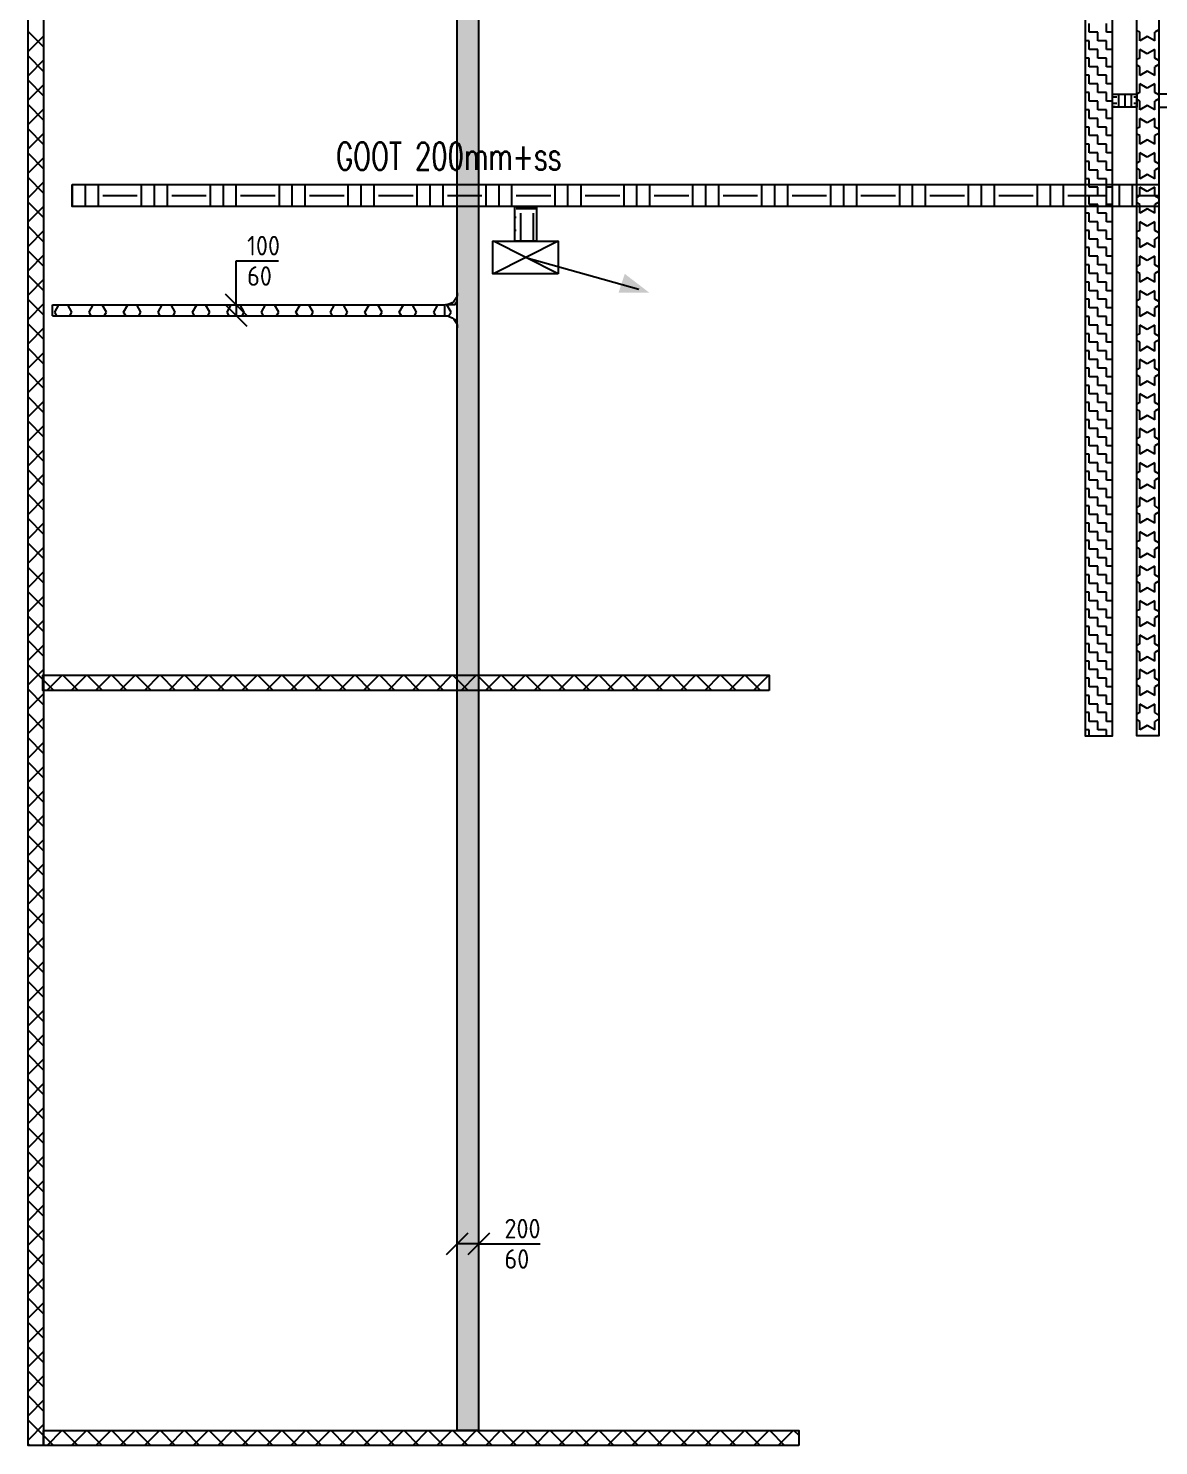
# Model space of a CAD drawing. Header units: millimetres. Extents: x -3262 to 113774, y 0 to 217478.
# Drawn here: x 48089 to 58503, y 167178 to 180240 of the extents above; entities that cross this region are included whole.
import ezdxf

# ---------------------------------------------------------------- set-up
doc = ezdxf.new("R2010")
doc.units = ezdxf.units.MM
doc.header["$LTSCALE"] = 100
for name, color, linetype in [('BL$4----_STEMPEL', 7, 'Continuous'), ('ByLayer', 2, 'Continuous'), ('EL6131--_ENERGIEBEDR (1996)', 2, 'Continuous'), ('EL6131--_GEBOUWINST (1996)', 2, 'Continuous'), ('EL6131--_KG_D', 3, 'Continuous'), ('EM6131--_KG', 1, 'Continuous')]:
    doc.layers.add(name, color=color, linetype=linetype)
doc.styles.add('buro-018', font='BUROFONT.shx', dxfattribs={"height": 180})
doc.styles.add('CofelyArial', font='arial.ttf')
doc.styles.add('ROMANS', font='ROMANS', dxfattribs={"width": 0.7})
doc.styles.add('STABICAD-018', font='ISOCP.SHX', dxfattribs={"height": 1.8})

# ---------------------------------------------------------------- blocks, each defined once
blk = doc.blocks.new('*X81')
at = {"color": 0}
for p, q in [((5468, 30164), (5478, 30173)), ((5663, 30033), (5523, 30173)), ((5562, 30033), (5702, 30173)), ((5888, 30033), (5748, 30173)), ((5787, 30033), (5927, 30173)), ((6112, 30033), (5972, 30173)), ((6011, 30033), (6151, 30173)), ((6337, 30033), (6197, 30173)), ((6236, 30033), (6376, 30173)), ((6561, 30033), (6421, 30173)), ((6460, 30033), (6600, 30173)), ((6786, 30033), (6646, 30173)), ((6685, 30033), (6825, 30173)), ((7010, 30033), (6870, 30173)), ((6909, 30033), (7049, 30173)), ((7235, 30033), (7095, 30173)), ((7134, 30033), (7274, 30173)), ((7459, 30033), (7319, 30173)), ((7358, 30033), (7498, 30173)), ((7684, 30033), (7544, 30173)), ((7583, 30033), (7723, 30173)), ((7908, 30033), (7768, 30173)), ((7807, 30033), (7947, 30173)), ((8133, 30033), (7993, 30173)), ((8032, 30033), (8172, 30173)), ((8357, 30033), (8217, 30173)), ((8256, 30033), (8396, 30173)), ((8582, 30033), (8442, 30173)), ((8481, 30033), (8621, 30173)), ((8806, 30033), (8666, 30173)), ((8705, 30033), (8845, 30173)), ((9031, 30033), (8891, 30173)), ((8930, 30033), (9070, 30173)), ((9255, 30033), (9115, 30173)), ((9154, 30033), (9294, 30173)), ((9480, 30033), (9340, 30173)), ((9379, 30033), (9519, 30173)), ((9704, 30033), (9564, 30173)), ((9603, 30033), (9743, 30173)), ((9929, 30033), (9789, 30173)), ((9828, 30033), (9968, 30173)), ((10153, 30033), (10013, 30173)), ((10052, 30033), (10192, 30173)), ((10378, 30033), (10238, 30173)), ((10277, 30033), (10417, 30173)), ((10602, 30033), (10462, 30173)), ((10501, 30033), (10641, 30173)), ((10827, 30033), (10687, 30173)), ((10726, 30033), (10866, 30173)), ((11051, 30033), (10911, 30173)), ((10950, 30033), (11090, 30173)), ((11276, 30033), (11136, 30173)), ((11175, 30033), (11315, 30173)), ((11500, 30033), (11360, 30173)), ((11399, 30033), (11539, 30173)), ((11725, 30033), (11585, 30173)), ((11624, 30033), (11764, 30173)), ((11949, 30033), (11809, 30173)), ((11848, 30033), (11988, 30173)), ((12174, 30033), (12034, 30173)), ((12073, 30033), (12213, 30173)), ((12398, 30033), (12258, 30173)), ((12297, 30033), (12437, 30173)), ((12623, 30033), (12483, 30173)), ((12522, 30033), (12662, 30173)), ((12847, 30033), (12707, 30173)), ((12746, 30033), (12886, 30173)), ((13072, 30033), (12932, 30173)), ((12971, 30033), (13111, 30173)), ((13296, 30033), (13156, 30173)), ((13195, 30033), (13335, 30173)), ((13521, 30033), (13381, 30173)), ((13420, 30033), (13560, 30173)), ((13745, 30033), (13605, 30173)), ((13644, 30033), (13784, 30173)), ((13970, 30033), (13830, 30173)), ((13869, 30033), (14009, 30173)), ((14194, 30033), (14054, 30173)), ((14093, 30033), (14233, 30173)), ((14419, 30033), (14279, 30173)), ((14318, 30033), (14458, 30173)), ((14643, 30033), (14503, 30173)), ((14542, 30033), (14682, 30173)), ((14868, 30033), (14728, 30173)), ((14767, 30033), (14907, 30173)), ((15092, 30033), (14952, 30173)), ((14991, 30033), (15131, 30173)), ((15317, 30033), (15177, 30173)), ((15216, 30033), (15356, 30173)), ((15541, 30033), (15401, 30173)), ((15440, 30033), (15580, 30173)), ((15766, 30033), (15626, 30173)), ((15665, 30033), (15805, 30173)), ((15991, 30033), (15851, 30173)), ((15889, 30033), (16029, 30173)), ((16215, 30033), (16075, 30173)), ((16114, 30033), (16254, 30173)), ((16440, 30033), (16300, 30173)), ((16338, 30033), (16478, 30173)), ((16664, 30033), (16524, 30173)), ((16563, 30033), (16703, 30173)), ((16889, 30033), (16749, 30173)), ((16787, 30033), (16927, 30173)), ((17113, 30033), (16973, 30173)), ((17012, 30033), (17152, 30173)), ((17338, 30033), (17198, 30173)), ((17236, 30033), (17376, 30173)), ((17562, 30033), (17422, 30173)), ((17461, 30033), (17601, 30173)), ((17787, 30033), (17647, 30173)), ((17685, 30033), (17825, 30173)), ((18011, 30033), (17871, 30173)), ((17910, 30033), (18050, 30173)), ((18236, 30033), (18096, 30173)), ((18134, 30033), (18274, 30173)), ((18460, 30033), (18320, 30173)), ((18359, 30033), (18499, 30173))]:
    blk.add_line(p, q, dxfattribs=at)
blk = doc.blocks.new('*X82')
at = {"color": 0}
for p, q in [((12428, 29940), (12529, 30041)), ((12568, 29863), (12428, 30003)), ((12428, 29715), (12568, 29855)), ((12568, 29639), (12428, 29779)), ((12428, 29491), (12568, 29631)), ((12568, 29414), (12428, 29554)), ((12428, 29266), (12568, 29406)), ((12568, 29190), (12428, 29330)), ((12428, 29042), (12568, 29182)), ((12568, 28965), (12428, 29105)), ((12428, 28817), (12568, 28957)), ((12568, 28741), (12428, 28881)), ((12428, 28593), (12568, 28733)), ((12568, 28516), (12428, 28656)), ((12428, 28368), (12568, 28508)), ((12568, 28292), (12428, 28432)), ((12428, 28144), (12568, 28284)), ((12568, 28067), (12428, 28207)), ((12428, 27919), (12568, 28059)), ((12568, 27843), (12428, 27983)), ((12428, 27695), (12568, 27835)), ((12568, 27618), (12428, 27758)), ((12428, 27470), (12568, 27610)), ((12568, 27394), (12428, 27534)), ((12428, 27246), (12568, 27386)), ((12568, 27169), (12428, 27309)), ((12428, 27021), (12568, 27161)), ((12568, 26945), (12428, 27085)), ((12428, 26797), (12568, 26937)), ((12568, 26720), (12428, 26860)), ((12428, 26572), (12568, 26712)), ((12568, 26496), (12428, 26636)), ((12428, 26348), (12568, 26488)), ((12568, 26271), (12428, 26411)), ((12428, 26123), (12568, 26263)), ((12568, 26047), (12428, 26187)), ((12428, 25899), (12568, 26039)), ((12568, 25822), (12428, 25962)), ((12428, 25674), (12568, 25814)), ((12568, 25598), (12428, 25738)), ((12428, 25450), (12568, 25590)), ((12568, 25373), (12428, 25513)), ((12428, 25225), (12568, 25365)), ((12568, 25149), (12428, 25289)), ((12428, 25001), (12568, 25141)), ((12568, 24924), (12428, 25064)), ((12428, 24776), (12568, 24916)), ((12568, 24700), (12428, 24840)), ((12428, 24552), (12568, 24692)), ((12568, 24475), (12428, 24615)), ((12428, 24327), (12568, 24467)), ((12568, 24251), (12428, 24391)), ((12428, 24103), (12568, 24243)), ((12568, 24026), (12428, 24166)), ((12428, 23878), (12568, 24018)), ((12568, 23802), (12428, 23942)), ((12428, 23654), (12568, 23794)), ((12568, 23577), (12428, 23717)), ((12428, 23429), (12568, 23569)), ((12568, 23353), (12428, 23493))]:
    blk.add_line(p, q, dxfattribs=at)
blk = doc.blocks.new('*X84')
at = {"color": 0}
for p, q in [((26548, 18906), (26562, 18906)), ((26562, 18867), (26668, 18867)), ((26582, 18887), (26582, 18926)), ((26641, 18887), (26641, 18926)), ((26548, 18711), (26562, 18711)), ((26562, 18809), (26668, 18809)), ((26562, 18750), (26668, 18750)), ((26582, 18700), (26582, 18730)), ((26641, 18700), (26641, 18730))]:
    blk.add_line(p, q, dxfattribs=at)
blk = doc.blocks.new('*X87')
at = {"color": 0}
for p, q in [((5468, 29940), (5562, 30033)), ((5608, 29864), (5468, 30004)), ((5468, 29715), (5608, 29855)), ((5608, 29639), (5468, 29779)), ((5468, 29491), (5608, 29631)), ((5608, 29415), (5468, 29555)), ((5468, 29266), (5608, 29406)), ((5608, 29190), (5468, 29330)), ((5468, 29042), (5608, 29182)), ((5608, 28966), (5468, 29106)), ((5468, 28817), (5608, 28957)), ((5608, 28741), (5468, 28881)), ((5468, 28593), (5608, 28733)), ((5608, 28517), (5468, 28657)), ((5468, 28368), (5608, 28508)), ((5608, 28292), (5468, 28432)), ((5468, 28143), (5608, 28283)), ((5608, 28068), (5468, 28208)), ((5468, 27919), (5608, 28059)), ((5608, 27843), (5468, 27983)), ((5468, 27694), (5608, 27834)), ((5608, 27619), (5468, 27759)), ((5468, 27470), (5608, 27610)), ((5608, 27394), (5468, 27534)), ((5468, 27245), (5608, 27385)), ((5608, 27170), (5468, 27310)), ((5468, 27021), (5608, 27161)), ((5608, 26945), (5468, 27085)), ((5468, 26796), (5608, 26936)), ((5608, 26721), (5468, 26861)), ((5468, 26572), (5608, 26712)), ((5608, 26496), (5468, 26636)), ((5468, 26347), (5608, 26487)), ((5608, 26272), (5468, 26412)), ((5468, 26123), (5608, 26263)), ((5608, 26047), (5468, 26187)), ((5468, 25898), (5608, 26038)), ((5608, 25823), (5468, 25963)), ((5468, 25674), (5608, 25814)), ((5608, 25598), (5468, 25738)), ((5468, 25449), (5608, 25589)), ((5608, 25374), (5468, 25514)), ((5468, 25225), (5608, 25365)), ((5608, 25149), (5468, 25289)), ((5468, 25000), (5608, 25140)), ((5608, 24925), (5468, 25065)), ((5468, 24776), (5608, 24916)), ((5608, 24700), (5468, 24840)), ((5468, 24551), (5608, 24691)), ((5608, 24476), (5468, 24616)), ((5468, 24327), (5608, 24467)), ((5608, 24251), (5468, 24391)), ((5468, 24102), (5608, 24242)), ((5608, 24027), (5468, 24167)), ((5468, 23878), (5608, 24018)), ((5608, 23802), (5468, 23942)), ((5468, 23653), (5608, 23793)), ((5608, 23577), (5468, 23717)), ((5468, 23429), (5608, 23569)), ((5608, 23353), (5468, 23493)), ((5468, 23204), (5608, 23344)), ((5608, 23128), (5468, 23268)), ((5562, 23073), (5608, 23120))]:
    blk.add_line(p, q, dxfattribs=at)
blk = doc.blocks.new('NV-1')
at = {"layer": 'ByLayer'}
for p, q in [((0, 4), (7.91, 0)), ((0, 0), (7.91, 4))]:
    blk.add_line(p, q, dxfattribs=at)
blk.add_lwpolyline([(0, 0), (8, 0), (8, 4), (0, 4)], close=True, dxfattribs=at)
blk = doc.blocks.new('PIJL-UIT')
at = {"layer": 'ByLayer', "color": 2}
blk.add_line((0, 0), (2.92, 10.41), dxfattribs=at)
blk.add_solid([(3.23, 11.35), (1.51, 9.11), (3.24, 8.54)], dxfattribs=at)
blk = doc.blocks.new('*X101')
at = {"color": 0}
for p, q in [((16889, 29766), (17089, 29766)), ((16889, 29647), (17089, 29647)), ((16889, 29528), (17089, 29528)), ((16986, 29170), (16986, 29488)), ((16889, 29131), (17089, 29131)), ((16889, 29012), (17089, 29012)), ((16889, 28892), (17089, 28892)), ((16986, 28535), (16986, 28853)), ((16889, 28496), (17089, 28496)), ((16889, 28377), (17089, 28377)), ((16889, 28258), (17089, 28258)), ((16986, 27900), (16986, 28218)), ((16889, 27861), (17089, 27861)), ((16889, 27742), (17089, 27742)), ((16889, 27622), (17089, 27622)), ((16986, 27265), (16986, 27583)), ((16889, 27226), (17089, 27226)), ((16889, 27107), (17089, 27107)), ((16889, 26988), (17089, 26988)), ((16986, 26630), (16986, 26948)), ((16889, 26591), (17089, 26591)), ((16889, 26472), (17089, 26472)), ((16889, 26352), (17089, 26352)), ((16986, 25995), (16986, 26313)), ((16889, 25956), (17089, 25956)), ((16889, 25837), (17089, 25837)), ((16889, 25718), (17089, 25718)), ((16986, 25360), (16986, 25678)), ((16889, 25321), (17089, 25321)), ((16889, 25202), (17089, 25202)), ((16889, 25082), (17089, 25082)), ((16986, 24725), (16986, 25043)), ((16889, 24686), (17089, 24686)), ((16889, 24567), (17089, 24567)), ((16889, 24448), (17089, 24448)), ((16986, 24090), (16986, 24408)), ((16889, 24051), (17089, 24051)), ((16889, 23932), (17089, 23932)), ((16889, 23812), (17089, 23812)), ((16986, 23455), (16986, 23773)), ((16889, 23416), (17089, 23416)), ((16889, 23297), (17089, 23297)), ((16889, 23178), (17089, 23178)), ((16986, 22820), (16986, 23138)), ((16889, 22781), (17089, 22781)), ((16889, 22662), (17089, 22662)), ((16889, 22542), (17089, 22542)), ((16986, 22185), (16986, 22503)), ((16889, 22146), (17089, 22146)), ((16889, 22027), (17089, 22027)), ((16889, 21908), (17089, 21908)), ((16986, 21550), (16986, 21868)), ((16889, 21511), (17089, 21511)), ((16889, 21392), (17089, 21392)), ((16889, 21272), (17089, 21272)), ((16986, 20915), (16986, 21233)), ((16889, 20876), (17089, 20876)), ((16889, 20757), (17089, 20757)), ((16889, 20638), (17089, 20638)), ((16986, 20280), (16986, 20598)), ((16889, 20241), (17089, 20241)), ((16889, 20122), (17089, 20122)), ((16889, 20002), (17089, 20002)), ((16986, 19760), (16986, 19963))]:
    blk.add_line(p, q, dxfattribs=at)
blk = doc.blocks.new('*X102')
at = {"color": 0}
for p, q in [((16568, 25638), (16828, 25638)), ((16669, 25678), (16669, 25690)), ((16788, 25678), (16788, 25690)), ((16867, 25490), (16867, 25678)), ((16568, 25519), (16828, 25519))]:
    blk.add_line(p, q, dxfattribs=at)
blk = doc.blocks.new('*X103')
at = {"color": 0}
for p, q in [((12009, 20399), (12065, 20399)), ((12065, 20399), (12065, 20436)), ((12144, 20399), (12224, 20399)), ((12144, 20320), (12144, 20399)), ((12224, 20399), (12224, 20436)), ((12303, 20399), (12382, 20399)), ((12303, 20320), (12303, 20399)), ((12382, 20399), (12382, 20436)), ((12462, 20399), (12541, 20399)), ((12462, 20320), (12462, 20399)), ((12541, 20399), (12541, 20436)), ((12621, 20399), (12700, 20399)), ((12621, 20320), (12621, 20399)), ((12700, 20399), (12700, 20436)), ((12779, 20399), (12859, 20399)), ((12779, 20320), (12779, 20399)), ((12859, 20399), (12859, 20436)), ((12938, 20399), (13018, 20399)), ((12938, 20320), (12938, 20399)), ((13018, 20399), (13018, 20436)), ((13097, 20399), (13176, 20399)), ((13097, 20320), (13097, 20399)), ((13176, 20399), (13176, 20436)), ((13256, 20399), (13335, 20399)), ((13256, 20320), (13256, 20399)), ((13335, 20399), (13335, 20436)), ((13414, 20399), (13494, 20399)), ((13414, 20320), (13414, 20399)), ((13494, 20399), (13494, 20436)), ((13573, 20399), (13652, 20399)), ((13573, 20320), (13573, 20399)), ((13652, 20399), (13652, 20436)), ((13732, 20399), (13811, 20399)), ((13732, 20320), (13732, 20399)), ((13811, 20399), (13811, 20436)), ((13891, 20399), (13970, 20399)), ((13891, 20320), (13891, 20399)), ((13970, 20399), (13970, 20436)), ((14049, 20399), (14129, 20399)), ((14049, 20320), (14049, 20399)), ((14129, 20399), (14129, 20436)), ((14208, 20399), (14288, 20399)), ((14208, 20320), (14208, 20399)), ((14288, 20399), (14288, 20436)), ((14367, 20399), (14446, 20399)), ((14367, 20320), (14367, 20399)), ((14446, 20399), (14446, 20436)), ((14526, 20399), (14605, 20399)), ((14526, 20320), (14526, 20399)), ((14605, 20399), (14605, 20436)), ((14684, 20399), (14764, 20399)), ((14684, 20320), (14684, 20399)), ((14764, 20399), (14764, 20436)), ((14843, 20399), (14922, 20399)), ((14843, 20320), (14843, 20399)), ((14922, 20399), (14922, 20436)), ((15002, 20399), (15081, 20399)), ((15002, 20320), (15002, 20399)), ((15081, 20399), (15081, 20436)), ((15161, 20399), (15240, 20399)), ((15161, 20320), (15161, 20399)), ((15240, 20399), (15240, 20436)), ((15319, 20399), (15399, 20399)), ((15319, 20320), (15319, 20399)), ((15399, 20399), (15399, 20436)), ((15478, 20399), (15558, 20399)), ((15478, 20320), (15478, 20399)), ((15558, 20399), (15558, 20436)), ((15637, 20399), (15716, 20399)), ((15637, 20320), (15637, 20399)), ((15716, 20399), (15716, 20436)), ((15796, 20399), (15875, 20399)), ((15796, 20320), (15796, 20399)), ((15875, 20399), (15875, 20436)), ((15954, 20399), (16034, 20399)), ((15954, 20320), (15954, 20399)), ((16034, 20399), (16034, 20436)), ((16113, 20399), (16192, 20399)), ((16113, 20320), (16113, 20399)), ((16192, 20399), (16192, 20436)), ((16272, 20399), (16351, 20399)), ((16272, 20320), (16272, 20399)), ((16351, 20399), (16351, 20436)), ((16431, 20399), (16510, 20399)), ((16431, 20320), (16431, 20399)), ((16510, 20399), (16510, 20436)), ((16589, 20399), (16669, 20399)), ((16589, 20320), (16589, 20399)), ((16669, 20399), (16669, 20436)), ((16748, 20399), (16828, 20399)), ((16748, 20320), (16748, 20399)), ((16828, 20399), (16828, 20436)), ((16907, 20399), (16986, 20399)), ((16907, 20320), (16907, 20399)), ((16986, 20399), (16986, 20436)), ((17066, 20399), (17145, 20399)), ((17066, 20320), (17066, 20399)), ((17145, 20399), (17145, 20436)), ((17224, 20399), (17304, 20399)), ((17224, 20320), (17224, 20399)), ((17304, 20399), (17304, 20436)), ((17383, 20399), (17462, 20399)), ((17383, 20320), (17383, 20399)), ((17462, 20399), (17462, 20436)), ((17542, 20399), (17621, 20399)), ((17542, 20320), (17542, 20399)), ((17621, 20399), (17621, 20436)), ((17701, 20399), (17780, 20399)), ((17701, 20320), (17701, 20399)), ((17780, 20399), (17780, 20436)), ((17859, 20399), (17939, 20399)), ((17859, 20320), (17859, 20399)), ((17939, 20399), (17939, 20436)), ((18018, 20399), (18098, 20399)), ((18018, 20320), (18018, 20399)), ((18098, 20399), (18098, 20436)), ((18177, 20399), (18256, 20399)), ((18177, 20320), (18177, 20399)), ((18256, 20399), (18256, 20436)), ((18336, 20399), (18415, 20399)), ((18336, 20320), (18336, 20399)), ((18415, 20399), (18415, 20436)), ((18494, 20399), (18574, 20399)), ((18494, 20320), (18494, 20399)), ((12065, 20320), (12144, 20320)), ((12065, 20241), (12065, 20320)), ((12224, 20320), (12303, 20320)), ((12224, 20241), (12224, 20320)), ((12382, 20320), (12462, 20320)), ((12382, 20241), (12382, 20320)), ((12541, 20320), (12621, 20320)), ((12541, 20241), (12541, 20320)), ((12700, 20320), (12779, 20320)), ((12700, 20241), (12700, 20320)), ((12859, 20320), (12938, 20320)), ((12859, 20241), (12859, 20320)), ((13018, 20320), (13097, 20320)), ((13018, 20241), (13018, 20320)), ((13176, 20320), (13256, 20320)), ((13176, 20241), (13176, 20320)), ((13335, 20320), (13414, 20320)), ((13335, 20241), (13335, 20320)), ((13494, 20320), (13573, 20320)), ((13494, 20241), (13494, 20320)), ((13652, 20320), (13732, 20320)), ((13652, 20241), (13652, 20320)), ((13811, 20320), (13891, 20320)), ((13811, 20241), (13811, 20320)), ((13970, 20320), (14049, 20320)), ((13970, 20241), (13970, 20320)), ((14129, 20320), (14208, 20320)), ((14129, 20241), (14129, 20320)), ((14288, 20320), (14367, 20320)), ((14288, 20241), (14288, 20320)), ((14446, 20320), (14526, 20320)), ((14446, 20241), (14446, 20320)), ((14605, 20320), (14684, 20320)), ((14605, 20241), (14605, 20320)), ((14764, 20320), (14843, 20320)), ((14764, 20241), (14764, 20320)), ((14922, 20320), (15002, 20320)), ((14922, 20241), (14922, 20320)), ((15081, 20320), (15161, 20320)), ((15081, 20241), (15081, 20320)), ((15240, 20320), (15319, 20320)), ((15240, 20241), (15240, 20320)), ((15399, 20320), (15478, 20320)), ((15399, 20241), (15399, 20320)), ((15558, 20320), (15637, 20320)), ((15558, 20241), (15558, 20320)), ((15716, 20320), (15796, 20320)), ((15716, 20241), (15716, 20320)), ((15875, 20320), (15954, 20320)), ((15875, 20241), (15875, 20320)), ((16034, 20320), (16113, 20320)), ((16034, 20241), (16034, 20320)), ((16192, 20320), (16272, 20320)), ((16192, 20241), (16192, 20320)), ((16351, 20320), (16431, 20320)), ((16351, 20241), (16351, 20320)), ((16510, 20320), (16589, 20320)), ((16510, 20241), (16510, 20320)), ((16669, 20320), (16748, 20320)), ((16669, 20241), (16669, 20320)), ((16828, 20320), (16907, 20320)), ((16828, 20241), (16828, 20320)), ((16986, 20320), (17066, 20320)), ((16986, 20241), (16986, 20320)), ((17145, 20320), (17224, 20320)), ((17145, 20241), (17145, 20320)), ((17304, 20320), (17383, 20320)), ((17304, 20241), (17304, 20320)), ((17462, 20320), (17542, 20320)), ((17462, 20241), (17462, 20320)), ((17621, 20320), (17701, 20320)), ((17621, 20241), (17621, 20320)), ((17780, 20320), (17859, 20320)), ((17780, 20241), (17780, 20320)), ((17939, 20320), (18018, 20320)), ((17939, 20241), (17939, 20320)), ((18098, 20320), (18177, 20320)), ((18098, 20241), (18098, 20320)), ((18256, 20320), (18336, 20320)), ((18256, 20241), (18256, 20320)), ((18415, 20320), (18494, 20320)), ((18415, 20241), (18415, 20320)), ((12009, 20241), (12065, 20241)), ((12144, 20241), (12224, 20241)), ((12144, 20186), (12144, 20241)), ((12303, 20241), (12382, 20241)), ((12303, 20186), (12303, 20241)), ((12462, 20241), (12541, 20241)), ((12462, 20186), (12462, 20241)), ((12621, 20241), (12700, 20241)), ((12621, 20186), (12621, 20241)), ((12779, 20241), (12859, 20241)), ((12779, 20186), (12779, 20241)), ((12938, 20241), (13018, 20241)), ((12938, 20186), (12938, 20241)), ((13097, 20241), (13176, 20241)), ((13097, 20186), (13097, 20241)), ((13256, 20241), (13335, 20241)), ((13256, 20186), (13256, 20241)), ((13414, 20241), (13494, 20241)), ((13414, 20186), (13414, 20241)), ((13573, 20241), (13652, 20241)), ((13573, 20186), (13573, 20241)), ((13732, 20241), (13811, 20241)), ((13732, 20186), (13732, 20241)), ((13891, 20241), (13970, 20241)), ((13891, 20186), (13891, 20241)), ((14049, 20241), (14129, 20241)), ((14049, 20186), (14049, 20241)), ((14208, 20241), (14288, 20241)), ((14208, 20186), (14208, 20241)), ((14367, 20241), (14446, 20241)), ((14367, 20186), (14367, 20241)), ((14526, 20241), (14605, 20241)), ((14526, 20186), (14526, 20241)), ((14684, 20241), (14764, 20241)), ((14684, 20186), (14684, 20241)), ((14843, 20241), (14922, 20241)), ((14843, 20186), (14843, 20241)), ((15002, 20241), (15081, 20241)), ((15002, 20186), (15002, 20241)), ((15161, 20241), (15240, 20241)), ((15161, 20186), (15161, 20241)), ((15319, 20241), (15399, 20241)), ((15319, 20186), (15319, 20241)), ((15478, 20241), (15558, 20241)), ((15478, 20186), (15478, 20241)), ((15637, 20241), (15716, 20241)), ((15637, 20186), (15637, 20241)), ((15796, 20241), (15875, 20241)), ((15796, 20186), (15796, 20241)), ((15954, 20241), (16034, 20241)), ((15954, 20186), (15954, 20241)), ((16113, 20241), (16192, 20241)), ((16113, 20186), (16113, 20241)), ((16272, 20241), (16351, 20241)), ((16272, 20186), (16272, 20241)), ((16431, 20241), (16510, 20241)), ((16431, 20186), (16431, 20241)), ((16589, 20241), (16669, 20241)), ((16589, 20186), (16589, 20241)), ((16748, 20241), (16828, 20241)), ((16748, 20186), (16748, 20241)), ((16907, 20241), (16986, 20241)), ((16907, 20186), (16907, 20241)), ((17066, 20241), (17145, 20241)), ((17066, 20186), (17066, 20241)), ((17224, 20241), (17304, 20241)), ((17224, 20186), (17224, 20241)), ((17383, 20241), (17462, 20241)), ((17383, 20186), (17383, 20241)), ((17542, 20241), (17621, 20241)), ((17542, 20186), (17542, 20241)), ((17701, 20241), (17780, 20241)), ((17701, 20186), (17701, 20241)), ((17859, 20241), (17939, 20241)), ((17859, 20186), (17859, 20241)), ((18018, 20241), (18098, 20241)), ((18018, 20186), (18018, 20241)), ((18177, 20241), (18256, 20241)), ((18177, 20186), (18177, 20241)), ((18336, 20241), (18415, 20241)), ((18336, 20186), (18336, 20241)), ((18494, 20241), (18574, 20241)), ((18494, 20186), (18494, 20241))]:
    blk.add_line(p, q, dxfattribs=at)
blk = doc.blocks.new('*X104')
at = {"color": 0}
for p, q in [((12065, 19935), (12144, 19935)), ((12105, 19866), (12065, 19935)), ((12065, 19797), (12105, 19866)), ((12144, 19935), (12159, 19960)), ((12224, 19935), (12209, 19960)), ((12224, 19935), (12303, 19935)), ((12263, 19866), (12303, 19935)), ((12303, 19797), (12263, 19866)), ((12382, 19935), (12462, 19935)), ((12422, 19866), (12382, 19935)), ((12382, 19797), (12422, 19866)), ((12462, 19935), (12476, 19960)), ((12541, 19935), (12527, 19960)), ((12541, 19935), (12621, 19935)), ((12581, 19866), (12621, 19935)), ((12621, 19797), (12581, 19866)), ((12700, 19935), (12779, 19935)), ((12740, 19866), (12700, 19935)), ((12700, 19797), (12740, 19866)), ((12779, 19935), (12794, 19960)), ((12859, 19935), (12844, 19960)), ((12859, 19935), (12938, 19935)), ((12898, 19866), (12938, 19935)), ((12938, 19797), (12898, 19866)), ((13057, 19866), (13017, 19935)), ((13017, 19797), (13057, 19866)), ((13017, 19935), (13097, 19935)), ((13097, 19935), (13111, 19960)), ((13176, 19935), (13162, 19960)), ((13176, 19935), (13256, 19935)), ((13216, 19866), (13256, 19935)), ((13256, 19797), (13216, 19866)), ((13335, 19935), (13414, 19935)), ((13375, 19866), (13335, 19935)), ((13335, 19797), (13375, 19866)), ((13414, 19935), (13429, 19960)), ((13494, 19935), (13479, 19960)), ((13494, 19935), (13573, 19935)), ((13533, 19866), (13573, 19935)), ((13573, 19797), (13533, 19866)), ((13652, 19935), (13732, 19935)), ((13692, 19866), (13652, 19935)), ((13652, 19797), (13692, 19866)), ((13732, 19935), (13746, 19960)), ((13811, 19935), (13797, 19960)), ((13811, 19935), (13891, 19935)), ((13851, 19866), (13891, 19935)), ((13891, 19797), (13851, 19866)), ((13970, 19935), (14049, 19935)), ((14010, 19866), (13970, 19935)), ((13970, 19797), (14010, 19866)), ((14049, 19935), (14064, 19960)), ((14129, 19935), (14114, 19960)), ((14129, 19935), (14208, 19935)), ((14168, 19866), (14208, 19935)), ((14208, 19797), (14168, 19866)), ((14327, 19866), (14287, 19935)), ((14287, 19797), (14327, 19866)), ((14287, 19935), (14367, 19935)), ((14367, 19935), (14381, 19960)), ((14446, 19935), (14432, 19960)), ((14446, 19935), (14526, 19935)), ((14486, 19866), (14526, 19935)), ((14526, 19797), (14486, 19866)), ((14605, 19935), (14684, 19935)), ((14645, 19866), (14605, 19935)), ((14605, 19797), (14645, 19866)), ((14684, 19935), (14699, 19960)), ((14764, 19935), (14749, 19960)), ((14764, 19935), (14843, 19935)), ((14803, 19866), (14843, 19935)), ((14843, 19797), (14803, 19866)), ((14922, 19935), (15002, 19935)), ((14962, 19866), (14922, 19935)), ((14922, 19797), (14962, 19866)), ((15002, 19935), (15016, 19960)), ((15081, 19935), (15067, 19960)), ((15081, 19935), (15161, 19935)), ((15121, 19866), (15161, 19935)), ((15161, 19797), (15121, 19866)), ((15240, 19935), (15319, 19935)), ((15280, 19866), (15240, 19935)), ((15240, 19797), (15280, 19866)), ((15319, 19935), (15334, 19960)), ((15399, 19935), (15384, 19960)), ((15399, 19935), (15478, 19935)), ((15438, 19866), (15478, 19935)), ((15478, 19797), (15438, 19866)), ((15597, 19866), (15557, 19935)), ((15557, 19797), (15597, 19866)), ((15557, 19935), (15637, 19935)), ((15637, 19935), (15651, 19960)), ((15716, 19935), (15702, 19960)), ((15716, 19935), (15796, 19935)), ((15756, 19866), (15796, 19935)), ((15796, 19797), (15756, 19866)), ((15875, 19935), (15954, 19935)), ((15915, 19866), (15875, 19935)), ((15875, 19797), (15915, 19866)), ((15954, 19935), (15969, 19960)), ((16034, 19935), (16019, 19960)), ((16034, 19935), (16113, 19935)), ((16073, 19866), (16113, 19935)), ((16113, 19797), (16073, 19866)), ((16192, 19935), (16272, 19935)), ((16232, 19866), (16192, 19935)), ((16192, 19797), (16232, 19866)), ((16272, 19935), (16286, 19960)), ((16351, 19935), (16337, 19960)), ((16351, 19935), (16431, 19935)), ((16391, 19866), (16431, 19935)), ((16431, 19797), (16391, 19866)), ((16510, 19935), (16589, 19935)), ((16550, 19866), (16510, 19935)), ((16510, 19797), (16550, 19866)), ((16589, 19935), (16604, 19960)), ((16669, 19935), (16654, 19960)), ((16669, 19935), (16748, 19935)), ((16708, 19866), (16748, 19935)), ((16748, 19797), (16708, 19866)), ((16867, 19866), (16827, 19935)), ((16827, 19797), (16867, 19866)), ((16827, 19935), (16907, 19935)), ((16907, 19935), (16921, 19960)), ((16986, 19935), (16972, 19960)), ((16986, 19935), (17066, 19935)), ((17026, 19866), (17066, 19935)), ((17066, 19797), (17026, 19866)), ((17145, 19935), (17224, 19935)), ((17185, 19866), (17145, 19935)), ((17145, 19797), (17185, 19866)), ((17224, 19935), (17239, 19960)), ((17304, 19935), (17289, 19960)), ((17304, 19935), (17383, 19935)), ((17343, 19866), (17383, 19935)), ((17383, 19797), (17343, 19866)), ((17462, 19935), (17542, 19935)), ((17502, 19866), (17462, 19935)), ((17462, 19797), (17502, 19866)), ((17542, 19935), (17556, 19960)), ((17621, 19935), (17607, 19960)), ((17621, 19935), (17701, 19935)), ((17661, 19866), (17701, 19935)), ((17701, 19797), (17661, 19866)), ((17780, 19935), (17859, 19935)), ((17820, 19866), (17780, 19935)), ((17780, 19797), (17820, 19866)), ((17859, 19935), (17874, 19960)), ((17939, 19935), (17924, 19960)), ((17939, 19935), (18018, 19935)), ((17978, 19866), (18018, 19935)), ((18018, 19797), (17978, 19866)), ((18137, 19866), (18097, 19935)), ((18097, 19797), (18137, 19866)), ((18097, 19935), (18177, 19935)), ((18177, 19935), (18191, 19960)), ((18256, 19935), (18242, 19960)), ((18256, 19935), (18336, 19935)), ((18296, 19866), (18336, 19935)), ((18336, 19797), (18296, 19866)), ((18415, 19935), (18494, 19935)), ((18455, 19866), (18415, 19935)), ((18415, 19797), (18455, 19866)), ((18494, 19935), (18509, 19960)), ((12065, 19797), (12144, 19797)), ((12166, 19760), (12144, 19797)), ((12202, 19760), (12224, 19797)), ((12224, 19797), (12303, 19797)), ((12382, 19797), (12462, 19797)), ((12483, 19760), (12462, 19797)), ((12520, 19760), (12541, 19797)), ((12541, 19797), (12621, 19797)), ((12700, 19797), (12779, 19797)), ((12801, 19760), (12779, 19797)), ((12837, 19760), (12859, 19797)), ((12859, 19797), (12938, 19797)), ((13017, 19797), (13097, 19797)), ((13118, 19760), (13097, 19797)), ((13155, 19760), (13176, 19797)), ((13176, 19797), (13256, 19797)), ((13335, 19797), (13414, 19797)), ((13436, 19760), (13414, 19797)), ((13472, 19760), (13494, 19797)), ((13494, 19797), (13573, 19797)), ((13652, 19797), (13732, 19797)), ((13753, 19760), (13732, 19797)), ((13790, 19760), (13811, 19797)), ((13811, 19797), (13891, 19797)), ((13970, 19797), (14049, 19797)), ((14071, 19760), (14049, 19797)), ((14107, 19760), (14129, 19797)), ((14129, 19797), (14208, 19797)), ((14287, 19797), (14367, 19797)), ((14388, 19760), (14367, 19797)), ((14425, 19760), (14446, 19797)), ((14446, 19797), (14526, 19797)), ((14605, 19797), (14684, 19797)), ((14706, 19760), (14684, 19797)), ((14742, 19760), (14764, 19797)), ((14764, 19797), (14843, 19797)), ((14922, 19797), (15002, 19797)), ((15023, 19760), (15002, 19797)), ((15060, 19760), (15081, 19797)), ((15081, 19797), (15161, 19797)), ((15240, 19797), (15319, 19797)), ((15341, 19760), (15319, 19797)), ((15377, 19760), (15399, 19797)), ((15399, 19797), (15478, 19797)), ((15557, 19797), (15637, 19797)), ((15658, 19760), (15637, 19797)), ((15695, 19760), (15716, 19797)), ((15716, 19797), (15796, 19797)), ((15875, 19797), (15954, 19797)), ((15976, 19760), (15954, 19797)), ((16012, 19760), (16034, 19797)), ((16034, 19797), (16113, 19797)), ((16192, 19797), (16272, 19797)), ((16293, 19760), (16272, 19797)), ((16330, 19760), (16351, 19797)), ((16351, 19797), (16431, 19797)), ((16510, 19797), (16589, 19797)), ((16611, 19760), (16589, 19797)), ((16647, 19760), (16669, 19797)), ((16669, 19797), (16748, 19797)), ((16827, 19797), (16907, 19797)), ((16928, 19760), (16907, 19797)), ((16965, 19760), (16986, 19797)), ((16986, 19797), (17066, 19797)), ((17145, 19797), (17224, 19797)), ((17246, 19760), (17224, 19797)), ((17282, 19760), (17304, 19797)), ((17304, 19797), (17383, 19797)), ((17462, 19797), (17542, 19797)), ((17563, 19760), (17542, 19797)), ((17600, 19760), (17621, 19797)), ((17621, 19797), (17701, 19797)), ((17780, 19797), (17859, 19797)), ((17881, 19760), (17859, 19797)), ((17917, 19760), (17939, 19797)), ((17939, 19797), (18018, 19797)), ((18097, 19797), (18177, 19797)), ((18198, 19760), (18177, 19797)), ((18235, 19760), (18256, 19797)), ((18256, 19797), (18336, 19797)), ((18415, 19797), (18494, 19797)), ((18516, 19760), (18494, 19797))]:
    blk.add_line(p, q, dxfattribs=at)
blk = doc.blocks.new('*U109')
at = {"color": 0, "linetype": 'Continuous'}
for p, q in [((0, 100, -2730), (50160, 100, -2730)), ((0, -100, -2730), (0, 100, -2730)), ((0, -100, -2730), (50160, -100, -2730))]:
    blk.add_line(p, q, dxfattribs=at)
at = {"color": 1, "style": 'CofelyArial'}
for tag in ['CODE', 'POSITIONCODE', 'SECTIONCODE']:
    blk.add_attdef(tag, (52141, 167318, 2730), '', height=1.8, dxfattribs=at)
blk = doc.blocks.new('*U112')
at = {"color": 0, "linetype": 'Continuous'}
for p, q in [((-300, -100, -2730), (-100, 100, -2730)), ((0, 0, -2730), (-200, 0, -2730)), ((-100, -100, -2730), (100, 100, -2730)), ((0, 0, -2730), (135, 0, -2730)), ((135, 0, -2730), (564, 0, -2730))]:
    blk.add_line(p, q, dxfattribs=at)
at = {"color": 0, "linetype": 'Continuous', "style": 'STABICAD-018'}
for s, p in [('200', (235, 50, -2730)), ('60', (235, -230, -2730))]:
    blk.add_text(s, height=180, dxfattribs=at).set_placement(p)
at = {"color": 1, "style": 'CofelyArial'}
blk.add_attdef('CODE', (52241, 169038, 2730), '', height=1.8, dxfattribs=at)
blk = doc.blocks.new('*U136')
at = {"color": 0, "linetype": 'Continuous'}
for p, q in [((0, 50, -2730), (3615, 50, -2730)), ((0, -50, -2730), (0, 50, -2730)), ((3615, -50, -2730), (3615, 50, -2730)), ((0, -50, -2730), (3615, -50, -2730))]:
    blk.add_line(p, q, dxfattribs=at)
at = {"layer": 'BL$4----_STEMPEL', "color": 1, "style": 'buro-018'}
for tag, p in [('POSITIONCODE', (50118, 177941, 2730)), ('CODE', (48311, 177641, 2730)), ('SECTIONCODE', (48311, 177641, 2730))]:
    blk.add_attdef(tag, p, '', height=1.8, dxfattribs=at)
blk = doc.blocks.new('*U128')
at = {"color": 0, "linetype": 'Continuous'}
for p, q in [((0, -160, -2730), (0, 160, -2730)), ((115, 50, -2730), (110, 50, -2730)), ((115, -50, -2730), (115, 50, -2730)), ((115, -50, -2730), (110, -50, -2730))]:
    blk.add_line(p, q, dxfattribs=at)
for centre, start, end in [((110, 160, -2730), 180, 270), ((110, -160, -2730), 90, 180)]:
    blk.add_arc(centre, 110, start, end, dxfattribs=at)
at = {"layer": 'BL$4----_STEMPEL', "color": 1, "style": 'buro-018'}
for tag in ['CODE', 'POSITIONCODE', 'SECTIONCODE']:
    blk.add_attdef(tag, (106878, 177436, 2730), '', height=1.8, dxfattribs=at)
blk = doc.blocks.new('*U137')
at = {"color": 0, "linetype": 'Continuous'}
for p, q in [((0, 0, -2730), (0, 406, -2730)), ((0, 406, -2730), (388, 406, -2730)), ((100, -100, -2730), (-100, 100, -2730)), ((100, -200, -2730), (-100, 0, -2730)), ((0, 0, -2730), (0, -100, -2730))]:
    blk.add_line(p, q, dxfattribs=at)
at = {"color": 0, "linetype": 'Continuous', "style": 'STABICAD-018'}
for s, p in [('100', (100, 456, -2730)), ('60', (100, 176, -2730))]:
    blk.add_text(s, height=180, dxfattribs=at).set_placement(p)
at = {"layer": 'BL$4----_STEMPEL', "color": 1, "style": 'buro-018'}
blk.add_attdef('CODE', (50005, 177691, 2730), '', height=1.8, dxfattribs=at)

msp = doc.modelspace()

# ---------------------------------------------------------------- hatches: boundary and pattern name
at = {"layer": 'EL6131--_ENERGIEBEDR (1996)', "linetype": 'Continuous'}
h = msp.add_hatch(dxfattribs=at)
h.set_pattern_fill('STARS', color=1, scale=25)
h.set_pattern_definition([(0, (-32496.78, 51816.24), (0, 137.48153), [79.375, -79.375]), (60, (-32496.78, 51816.24), (-119.0625, 68.74077), [79.375, -79.375]), (120, (-32457.1, 51884.98), (-119.0625, -68.74077), [79.375, -79.375])])
h.paths.add_polyline_path([(52041, 167318), (52241, 167318), (52241, 217478), (52041, 217478)])
at = {"layer": 'EL6131--_KG_D'}
h = msp.add_hatch(dxfattribs=at)
h.set_pattern_fill('STARS', color=1, scale=25)
h.set_pattern_definition([(0, (-63467.83, 204.54), (0, 137.48153), [79.375, -79.375]), (60, (-63467.83, 204.54), (-119.0625, 68.74077), [79.375, -79.375]), (120, (-63428.14, 273.28), (-119.0625, -68.74077), [79.375, -79.375])])
h.paths.add_polyline_path([(48311, 177691), (51926, 177691), (51926, 177591), (48311, 177591)])
edge = h.paths.add_edge_path()
edge.add_line((51926, 177691), (51931, 177691))
edge.add_arc((51931, 177801), 110, 270, 360)
edge.add_line((52041, 177801), (52041, 177481))
edge.add_arc((51931, 177481), 110, 0, 90)
edge.add_line((51931, 177591), (51926, 177591))
edge.add_line((51926, 177591), (51926, 177691))

# ---------------------------------------------------------------- linework, layer by layer
at = {"layer": 'EL6131--_ENERGIEBEDR (1996)'}
for points in [[(58503, 194732), (58503, 173719), (58303, 173719), (58303, 184359), (58303, 184559), (58303, 197639), (48492, 197639), (48492, 197759), (58303, 197759), (58303, 210738), (58503, 210738), (58503, 197759), (58503, 194982), (62739, 194982), (62739, 195701), (63043, 195701), (63043, 194732)], [(57827, 197209), (57827, 173719), (58077, 173719), (58077, 185621), (58077, 194178), (62937, 194178), (62937, 194582), (58077, 194582), (58077, 197409), (58077, 210738), (57819, 210738), (57819, 197409), (48695, 197409), (48695, 197409), (48492, 197409), (48492, 197209)], [(58303, 179512), (58077, 179512), (58077, 179632), (58303, 179632)], [(48492, 178799), (58503, 178799), (58503, 178599), (48492, 178599)], [(52772, 178599), (52772, 178278), (52572, 178278), (52572, 178599)]]:
    msp.add_lwpolyline(points, close=True, dxfattribs=at)
at = {"layer": 'EL6131--_ENERGIEBEDR (1996)', "color": 2, "linetype": 'Continuous'}
msp.add_lwpolyline([(58503, 179512), (64106, 179512), (64226, 179512), (69286, 179512), (69286, 179632), (64226, 179632), (64106, 179632), (58503, 179632), (58503, 179512)], dxfattribs=at)
at = {"layer": 'EL6131--_GEBOUWINST (1996)', "color": 2, "linetype": 'Continuous'}
for points in [[(48229, 195878), (48229, 167178), (48089, 167178), (48089, 195878)], [(54914, 174138), (48222, 174138), (48222, 174278), (54914, 174278)], [(55189, 167178), (48229, 167178), (48229, 167318), (55189, 167318)]]:
    msp.add_lwpolyline(points, close=True, dxfattribs=at)

# ---------------------------------------------------------------- block references
at = {"layer": 'EL6131--_ENERGIEBEDR (1996)', "color": 1, "linetype": 'Continuous', "rotation": 90}
for name in ['*X103', '*X104', '*X101', '*X102']:
    msp.add_blockref(name, (78263, 161709), dxfattribs=at)
at = {"layer": 'EL6131--_ENERGIEBEDR (1996)', "color": 1, "rotation": 90}
msp.add_blockref('*X84', (77003, 152964), dxfattribs=at)
at = {"layer": 'EL6131--_ENERGIEBEDR (1996)', "color": 2, "linetype": 'Continuous', "xscale": -75, "yscale": 75, "zscale": 75}
msp.add_blockref('NV-1', (52969, 177978), dxfattribs=at)
at = {"layer": 'EL6131--_ENERGIEBEDR (1996)', "color": 1, "linetype": 'Continuous', "xscale": 100, "yscale": 100, "zscale": 100, "rotation": 270}
msp.add_blockref('PIJL-UIT', (52673, 178128), dxfattribs=at)
at = {"layer": 'EL6131--_GEBOUWINST (1996)', "color": 1, "linetype": 'Continuous', "rotation": 90}
for name in ['*X81', '*X82', '*X87']:
    msp.add_blockref(name, (78263, 161709), dxfattribs=at)
at = {"layer": 'EL6131--_KG_D', "linetype": 'Continuous', "rotation": 90.00000000000001}
msp.add_blockref('*U109', (52141, 167318, 2730), dxfattribs=at)
at = {"layer": 'EL6131--_KG_D', "linetype": 'Continuous', "xscale": -1}
msp.add_blockref('*U128', (52041, 177641, 2730), dxfattribs=at)
at = {"layer": 'EL6131--_KG_D', "linetype": 'Continuous'}
msp.add_blockref('*U136', (48311, 177641, 2730), dxfattribs=at)
at = {"layer": 'EM6131--_KG', "linetype": 'Continuous'}
for name, p in [('*U137', (50005, 177691, 2730)), ('*U112', (52241, 169038, 2730))]:
    msp.add_blockref(name, p, dxfattribs=at)

# ---------------------------------------------------------------- texts
at = {"layer": 'EL6131--_ENERGIEBEDR (1996)', "color": 1, "linetype": 'Continuous', "style": 'ROMANS', "width": 0.7}
msp.add_text('GOOT 200mm+ss', height=250, dxfattribs=at).set_placement((50924, 178937))

doc.saveas('drawing.dxf')
